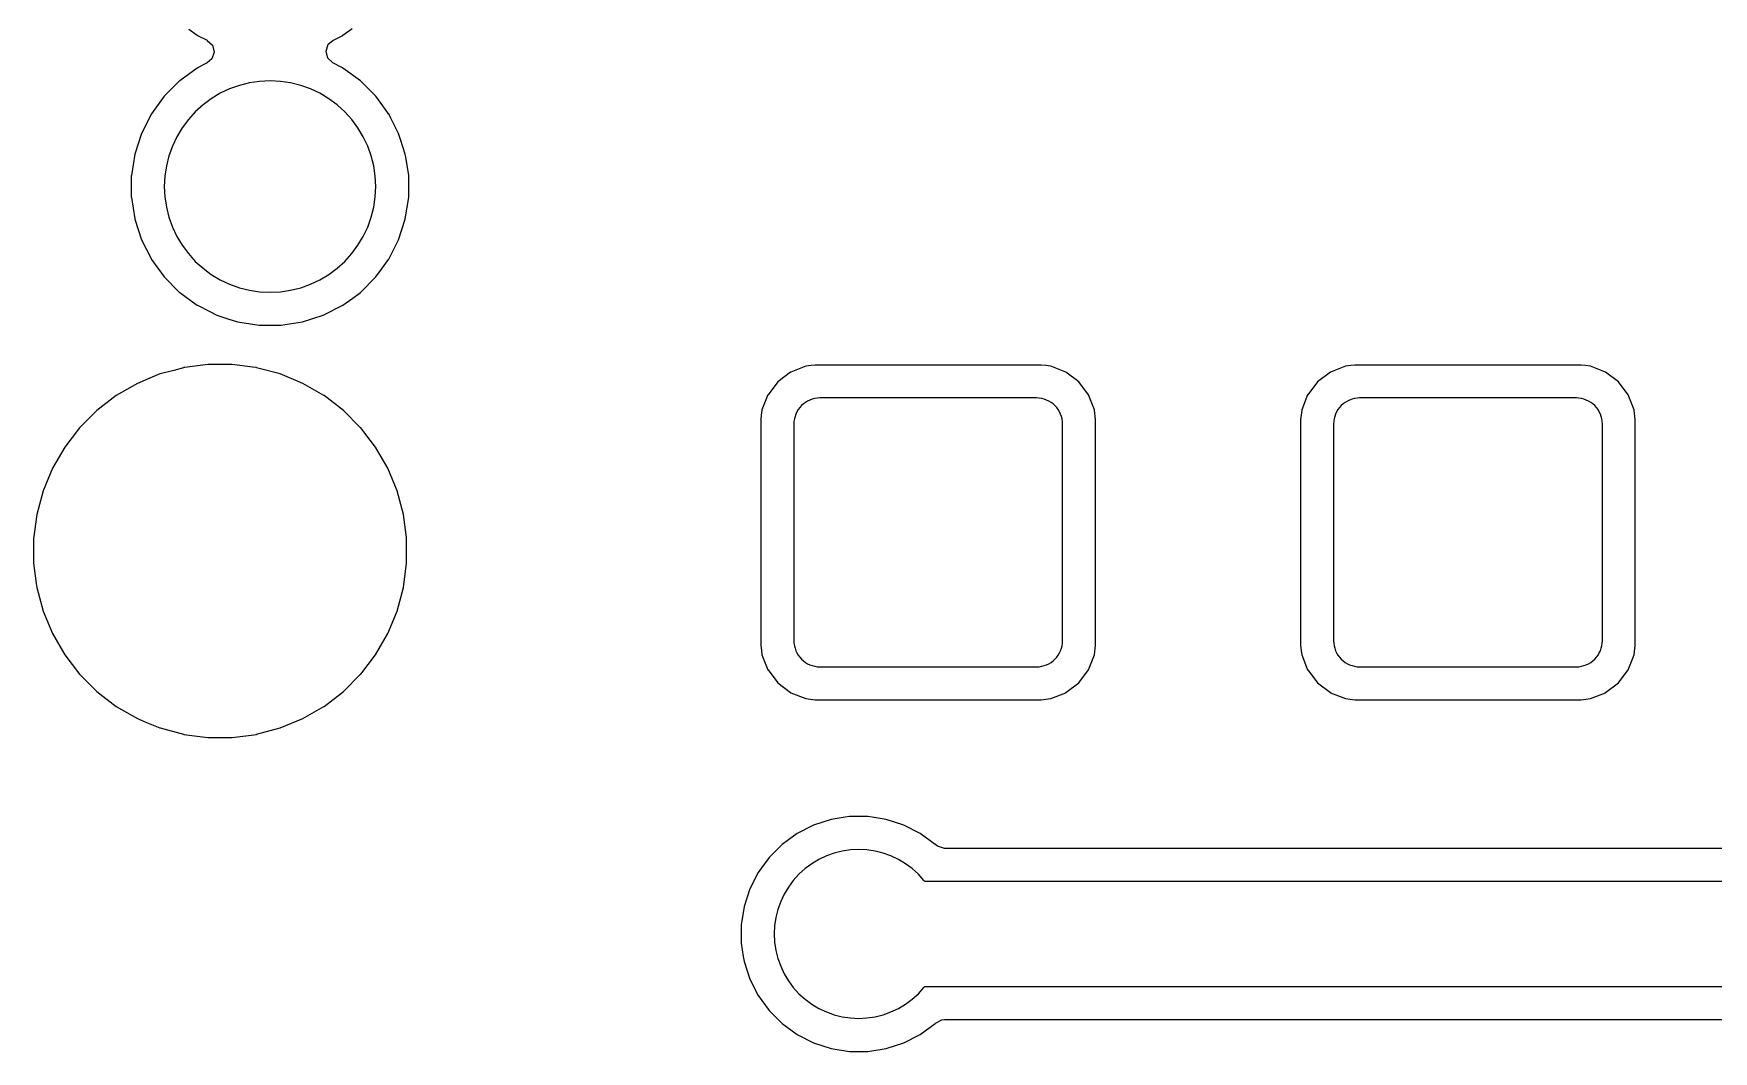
# Model space of a CAD drawing. Header units: metres. Extents: x 92.3 to 181.5, y -134.8 to -50.6.
# Drawn here: x 124.47 to 140.28, y -116.19 to -106.6 of the extents above; entities that cross this region are included whole.
import ezdxf

# ---------------------------------------------------------------- set-up
doc = ezdxf.new("R2010")
doc.units = ezdxf.units.M

msp = doc.modelspace()

# ---------------------------------------------------------------- linework, layer by layer
for points in [[(125.936, -106.564), (126.015, -106.621), (126.016, -106.621), (126.016, -106.621), (126.016, -106.621), (126.016, -106.622), (126.016, -106.622), (126.016, -106.622), (126.016, -106.622), (126.016, -106.622), (126.016, -106.622), (126.108, -106.668), (126.108, -106.669), (126.157, -106.715), (126.173, -106.78), (126.152, -106.844), (126.108, -106.881), (126.016, -106.928), (126.016, -106.928), (126.016, -106.928), (126.016, -106.928), (126.016, -106.928), (126.016, -106.928), (126.016, -106.929), (126.016, -106.929), (126.016, -106.929), (126.015, -106.929), (125.85, -107.049), (125.85, -107.049), (125.85, -107.049), (125.85, -107.049), (125.85, -107.049), (125.85, -107.049), (125.849, -107.049), (125.849, -107.049), (125.849, -107.049), (125.849, -107.049), (125.704, -107.194), (125.704, -107.194), (125.704, -107.194), (125.704, -107.194), (125.704, -107.195), (125.704, -107.195), (125.704, -107.195), (125.704, -107.195), (125.704, -107.195), (125.704, -107.195), (125.584, -107.36), (125.584, -107.361), (125.584, -107.361), (125.584, -107.361), (125.583, -107.361), (125.583, -107.361), (125.583, -107.361), (125.583, -107.361), (125.583, -107.361), (125.583, -107.361), (125.49, -107.544), (125.49, -107.544), (125.49, -107.544), (125.49, -107.544), (125.49, -107.544), (125.49, -107.544), (125.49, -107.544), (125.49, -107.544), (125.49, -107.544), (125.49, -107.544), (125.427, -107.739), (125.427, -107.739), (125.427, -107.739), (125.427, -107.739), (125.427, -107.739), (125.427, -107.739), (125.427, -107.739), (125.427, -107.739), (125.427, -107.74), (125.427, -107.74), (125.395, -107.942), (125.395, -107.942), (125.395, -107.942), (125.394, -107.942), (125.394, -107.942), (125.394, -107.942), (125.394, -107.942), (125.394, -107.942), (125.394, -107.943), (125.394, -107.943), (125.394, -108.147), (125.394, -108.147), (125.394, -108.148), (125.394, -108.148), (125.394, -108.148), (125.394, -108.148), (125.394, -108.148), (125.395, -108.148), (125.395, -108.148), (125.395, -108.148), (125.427, -108.35), (125.427, -108.35), (125.427, -108.351), (125.427, -108.351), (125.427, -108.351), (125.427, -108.351), (125.427, -108.351), (125.427, -108.351), (125.427, -108.351), (125.427, -108.351), (125.49, -108.546), (125.49, -108.546), (125.49, -108.546), (125.49, -108.546), (125.49, -108.546), (125.49, -108.546), (125.49, -108.546), (125.49, -108.546), (125.49, -108.546), (125.49, -108.546), (125.583, -108.729), (125.583, -108.729), (125.583, -108.729), (125.583, -108.729), (125.583, -108.729), (125.583, -108.729), (125.584, -108.729), (125.584, -108.729), (125.584, -108.729), (125.584, -108.73), (125.704, -108.895), (125.704, -108.895), (125.704, -108.895), (125.704, -108.895), (125.704, -108.895), (125.704, -108.895), (125.704, -108.896), (125.704, -108.896), (125.704, -108.896), (125.704, -108.896), (125.849, -109.041), (125.849, -109.041), (125.849, -109.041), (125.849, -109.041), (125.85, -109.041), (125.85, -109.041), (125.85, -109.041), (125.85, -109.041), (125.85, -109.041), (125.85, -109.041), (126.005, -109.154), (126.015, -109.161), (126.016, -109.161), (126.016, -109.161), (126.016, -109.161), (126.016, -109.162), (126.016, -109.162), (126.016, -109.162), (126.016, -109.162), (126.016, -109.162), (126.016, -109.162), (126.132, -109.221), (126.199, -109.255), (126.199, -109.255), (126.199, -109.255), (126.199, -109.255), (126.199, -109.255), (126.199, -109.255), (126.199, -109.255), (126.199, -109.255), (126.199, -109.255), (126.304, -109.289), (126.394, -109.318), (126.394, -109.318), (126.394, -109.318), (126.394, -109.318), (126.394, -109.318), (126.394, -109.318), (126.394, -109.318), (126.394, -109.318), (126.395, -109.318), (126.395, -109.318), (126.496, -109.334), (126.597, -109.35), (126.597, -109.35), (126.597, -109.35), (126.597, -109.351), (126.597, -109.351), (126.597, -109.351), (126.597, -109.351), (126.597, -109.351), (126.598, -109.351), (126.598, -109.351), (126.802, -109.351), (126.802, -109.351), (126.803, -109.351), (126.803, -109.351), (126.803, -109.351), (126.803, -109.351), (126.803, -109.351), (126.803, -109.35), (126.803, -109.35), (126.803, -109.35), (127.005, -109.318), (127.005, -109.318), (127.006, -109.318), (127.006, -109.318), (127.006, -109.318), (127.006, -109.318), (127.006, -109.318), (127.006, -109.318), (127.006, -109.318), (127.006, -109.318), (127.201, -109.255), (127.201, -109.255), (127.201, -109.255), (127.201, -109.255), (127.201, -109.255), (127.201, -109.255), (127.201, -109.255), (127.201, -109.255), (127.201, -109.255), (127.201, -109.255), (127.384, -109.162), (127.384, -109.162), (127.384, -109.162), (127.384, -109.162), (127.384, -109.162), (127.384, -109.162), (127.384, -109.161), (127.384, -109.161), (127.384, -109.161), (127.385, -109.161), (127.478, -109.094), (127.55, -109.041), (127.55, -109.041), (127.55, -109.041), (127.55, -109.041), (127.55, -109.041), (127.55, -109.041), (127.551, -109.041), (127.551, -109.041), (127.551, -109.041), (127.551, -109.041), (127.696, -108.896), (127.696, -108.896), (127.696, -108.896), (127.696, -108.896), (127.696, -108.895), (127.696, -108.895), (127.696, -108.895), (127.696, -108.895), (127.696, -108.895), (127.696, -108.895), (127.749, -108.823), (127.816, -108.73), (127.816, -108.729), (127.816, -108.729), (127.816, -108.729), (127.817, -108.729), (127.817, -108.729), (127.817, -108.729), (127.817, -108.729), (127.817, -108.729), (127.817, -108.729), (127.91, -108.546), (127.91, -108.546), (127.91, -108.546), (127.91, -108.546), (127.91, -108.546), (127.91, -108.546), (127.91, -108.546), (127.91, -108.546), (127.91, -108.546), (127.91, -108.546), (127.973, -108.351), (127.973, -108.351), (127.973, -108.351), (127.973, -108.351), (127.973, -108.351), (127.973, -108.351), (127.973, -108.351), (127.973, -108.351), (127.973, -108.35), (127.973, -108.35), (128.005, -108.148), (128.005, -108.148), (128.005, -108.148), (128.005, -108.148), (128.005, -108.148), (128.005, -108.148), (128.005, -108.148), (128.005, -108.148), (128.005, -108.147), (128.005, -108.147), (128.005, -107.943), (128.005, -107.943), (128.005, -107.942), (128.005, -107.942), (128.005, -107.942), (128.005, -107.942), (128.005, -107.942), (128.005, -107.942), (128.005, -107.942), (128.005, -107.942), (127.978, -107.769), (127.973, -107.74), (127.973, -107.74), (127.973, -107.739), (127.973, -107.739), (127.973, -107.739), (127.973, -107.739), (127.973, -107.739), (127.973, -107.739), (127.973, -107.739), (127.973, -107.739), (127.929, -107.603), (127.91, -107.544), (127.91, -107.544), (127.91, -107.544), (127.91, -107.544), (127.91, -107.544), (127.91, -107.544), (127.91, -107.544), (127.91, -107.544), (127.91, -107.544), (127.837, -107.4), (127.817, -107.361), (127.817, -107.361), (127.817, -107.361), (127.817, -107.361), (127.817, -107.361), (127.817, -107.361), (127.816, -107.361), (127.816, -107.361), (127.816, -107.361), (127.816, -107.36), (127.793, -107.329), (127.745, -107.263), (127.745, -107.263), (127.745, -107.262), (127.696, -107.195), (127.696, -107.195), (127.696, -107.195), (127.696, -107.195), (127.696, -107.195), (127.696, -107.195), (127.696, -107.194), (127.696, -107.194), (127.696, -107.194), (127.696, -107.194), (127.695, -107.194), (127.551, -107.049), (127.551, -107.049), (127.551, -107.049), (127.551, -107.049), (127.551, -107.049), (127.55, -107.049), (127.55, -107.049), (127.55, -107.049), (127.55, -107.049), (127.55, -107.049), (127.55, -107.049), (127.385, -106.929), (127.384, -106.929), (127.384, -106.929), (127.384, -106.929), (127.384, -106.928), (127.384, -106.928), (127.384, -106.928), (127.384, -106.928), (127.384, -106.928), (127.384, -106.928), (127.377, -106.925), (127.292, -106.881), (127.243, -106.835), (127.227, -106.77), (127.248, -106.706), (127.292, -106.669), (127.384, -106.622), (127.384, -106.622), (127.384, -106.622), (127.384, -106.622), (127.384, -106.622), (127.384, -106.622), (127.384, -106.621), (127.384, -106.621), (127.384, -106.621), (127.385, -106.621), (127.472, -106.558)], [(127.695, -108.045), (127.69, -107.947), (127.676, -107.851), (127.652, -107.756), (127.619, -107.664), (127.578, -107.576), (127.527, -107.492), (127.469, -107.414), (127.404, -107.341), (127.331, -107.276), (127.253, -107.218), (127.169, -107.167), (127.081, -107.126), (126.989, -107.093), (126.894, -107.069), (126.798, -107.055), (126.7, -107.05), (126.602, -107.055), (126.506, -107.069), (126.411, -107.093), (126.319, -107.126), (126.231, -107.167), (126.147, -107.218), (126.069, -107.276), (125.996, -107.341), (125.931, -107.414), (125.873, -107.492), (125.822, -107.576), (125.781, -107.664), (125.748, -107.756), (125.724, -107.851), (125.71, -107.947), (125.705, -108.045), (125.71, -108.143), (125.724, -108.239), (125.748, -108.334), (125.781, -108.426), (125.822, -108.514), (125.873, -108.598), (125.931, -108.676), (125.996, -108.749), (126.069, -108.814), (126.147, -108.872), (126.231, -108.923), (126.319, -108.964), (126.411, -108.997), (126.506, -109.021), (126.602, -109.035), (126.7, -109.04), (126.798, -109.035), (126.894, -109.021), (126.989, -108.997), (127.081, -108.964), (127.169, -108.923), (127.253, -108.872), (127.331, -108.814), (127.404, -108.749), (127.469, -108.676), (127.527, -108.598), (127.578, -108.514), (127.619, -108.426), (127.652, -108.334), (127.676, -108.239), (127.69, -108.143), (127.695, -108.045)], [(124.475, -111.36), (124.475, -111.36), (124.474, -111.36), (124.474, -111.36), (124.474, -111.36), (124.474, -111.36), (124.474, -111.59), (124.474, -111.59), (124.474, -111.59), (124.474, -111.59), (124.475, -111.59), (124.475, -111.59), (124.475, -111.59), (124.499, -111.78), (124.504, -111.818), (124.504, -111.818), (124.504, -111.818), (124.505, -111.818), (124.505, -111.818), (124.505, -111.818), (124.505, -111.818), (124.505, -111.819), (124.505, -111.819), (124.564, -112.04), (124.564, -112.04), (124.564, -112.04), (124.564, -112.04), (124.564, -112.041), (124.564, -112.041), (124.564, -112.041), (124.652, -112.253), (124.652, -112.253), (124.652, -112.253), (124.652, -112.253), (124.652, -112.253), (124.652, -112.253), (124.652, -112.253), (124.652, -112.253), (124.652, -112.253), (124.652, -112.253), (124.767, -112.452), (124.767, -112.452), (124.767, -112.452), (124.767, -112.452), (124.767, -112.453), (124.767, -112.453), (124.767, -112.453), (124.907, -112.635), (124.907, -112.635), (124.907, -112.635), (124.907, -112.635), (124.907, -112.635), (124.907, -112.635), (124.907, -112.635), (124.907, -112.635), (124.908, -112.635), (124.908, -112.635), (125.07, -112.797), (125.07, -112.798), (125.07, -112.798), (125.07, -112.798), (125.07, -112.798), (125.07, -112.798), (125.07, -112.798), (125.07, -112.798), (125.07, -112.798), (125.07, -112.798), (125.252, -112.938), (125.252, -112.938), (125.252, -112.938), (125.253, -112.938), (125.253, -112.938), (125.253, -112.938), (125.253, -112.938), (125.253, -112.938), (125.253, -112.938), (125.452, -113.053), (125.452, -113.053), (125.452, -113.053), (125.452, -113.053), (125.452, -113.053), (125.452, -113.053), (125.452, -113.053), (125.452, -113.053), (125.536, -113.088), (125.664, -113.141), (125.664, -113.141), (125.664, -113.141), (125.665, -113.141), (125.665, -113.141), (125.665, -113.141), (125.665, -113.141), (125.886, -113.2), (125.887, -113.2), (125.887, -113.2), (125.887, -113.2), (125.887, -113.2), (125.887, -113.2), (125.887, -113.201), (126.115, -113.23), (126.115, -113.23), (126.115, -113.23), (126.115, -113.231), (126.115, -113.231), (126.115, -113.231), (126.115, -113.231), (126.345, -113.231), (126.345, -113.231), (126.345, -113.231), (126.345, -113.231), (126.345, -113.23), (126.345, -113.23), (126.345, -113.23), (126.573, -113.201), (126.573, -113.2), (126.573, -113.2), (126.573, -113.2), (126.573, -113.2), (126.573, -113.2), (126.574, -113.2), (126.795, -113.141), (126.795, -113.141), (126.795, -113.141), (126.795, -113.141), (126.796, -113.141), (126.796, -113.141), (126.796, -113.141), (127.008, -113.053), (127.008, -113.053), (127.008, -113.053), (127.008, -113.053), (127.008, -113.053), (127.008, -113.053), (127.008, -113.053), (127.207, -112.938), (127.207, -112.938), (127.207, -112.938), (127.207, -112.938), (127.208, -112.938), (127.208, -112.938), (127.208, -112.938), (127.39, -112.798), (127.39, -112.798), (127.39, -112.798), (127.39, -112.798), (127.39, -112.798), (127.39, -112.798), (127.39, -112.798), (127.39, -112.798), (127.39, -112.797), (127.552, -112.635), (127.553, -112.635), (127.553, -112.635), (127.553, -112.635), (127.553, -112.635), (127.553, -112.635), (127.553, -112.635), (127.553, -112.635), (127.553, -112.635), (127.693, -112.453), (127.693, -112.453), (127.693, -112.453), (127.693, -112.452), (127.693, -112.452), (127.693, -112.452), (127.693, -112.452), (127.808, -112.253), (127.808, -112.253), (127.808, -112.253), (127.808, -112.253), (127.808, -112.253), (127.808, -112.253), (127.808, -112.253), (127.896, -112.041), (127.896, -112.041), (127.896, -112.041), (127.896, -112.04), (127.896, -112.04), (127.896, -112.04), (127.896, -112.04), (127.955, -111.819), (127.955, -111.818), (127.955, -111.818), (127.955, -111.818), (127.955, -111.818), (127.955, -111.818), (127.956, -111.818), (127.985, -111.59), (127.985, -111.59), (127.985, -111.59), (127.985, -111.59), (127.985, -111.59), (127.985, -111.59), (127.985, -111.59), (127.985, -111.36), (127.985, -111.36), (127.985, -111.36), (127.985, -111.36), (127.985, -111.36), (127.985, -111.36), (127.985, -111.36), (127.985, -111.359), (127.984, -111.349), (127.956, -111.132), (127.955, -111.132), (127.955, -111.132), (127.955, -111.132), (127.955, -111.132), (127.955, -111.132), (127.955, -111.131), (127.896, -110.91), (127.896, -110.91), (127.896, -110.91), (127.896, -110.91), (127.896, -110.909), (127.896, -110.909), (127.896, -110.909), (127.808, -110.697), (127.808, -110.697), (127.808, -110.697), (127.808, -110.697), (127.808, -110.697), (127.808, -110.697), (127.808, -110.697), (127.693, -110.498), (127.693, -110.498), (127.693, -110.498), (127.693, -110.498), (127.693, -110.498), (127.693, -110.498), (127.693, -110.497), (127.693, -110.497), (127.693, -110.497), (127.592, -110.366), (127.553, -110.315), (127.553, -110.315), (127.553, -110.315), (127.553, -110.315), (127.553, -110.315), (127.553, -110.315), (127.553, -110.315), (127.553, -110.315), (127.553, -110.315), (127.552, -110.315), (127.39, -110.153), (127.39, -110.153), (127.39, -110.152), (127.39, -110.152), (127.39, -110.152), (127.39, -110.152), (127.39, -110.152), (127.39, -110.152), (127.39, -110.152), (127.39, -110.152), (127.208, -110.012), (127.208, -110.012), (127.208, -110.012), (127.207, -110.012), (127.207, -110.012), (127.207, -110.012), (127.207, -110.012), (127.008, -109.897), (127.008, -109.897), (127.008, -109.897), (127.008, -109.897), (127.008, -109.897), (127.008, -109.897), (127.008, -109.897), (127.008, -109.897), (127.008, -109.897), (127.008, -109.897), (126.796, -109.809), (126.796, -109.809), (126.796, -109.809), (126.795, -109.809), (126.795, -109.809), (126.795, -109.809), (126.795, -109.809), (126.574, -109.75), (126.573, -109.75), (126.573, -109.75), (126.573, -109.75), (126.573, -109.75), (126.573, -109.75), (126.573, -109.749), (126.535, -109.744), (126.345, -109.72), (126.345, -109.72), (126.345, -109.72), (126.345, -109.72), (126.345, -109.72), (126.345, -109.72), (126.345, -109.72), (126.115, -109.72), (126.115, -109.72), (126.115, -109.72), (126.115, -109.72), (126.115, -109.72), (126.115, -109.72), (126.115, -109.72), (125.898, -109.748), (125.887, -109.749), (125.887, -109.75), (125.887, -109.75), (125.887, -109.75), (125.887, -109.75), (125.887, -109.75), (125.886, -109.75), (125.793, -109.775), (125.665, -109.809), (125.665, -109.809), (125.665, -109.809), (125.665, -109.809), (125.664, -109.809), (125.664, -109.809), (125.664, -109.809), (125.452, -109.897), (125.452, -109.897), (125.452, -109.897), (125.452, -109.897), (125.452, -109.897), (125.452, -109.897), (125.452, -109.897), (125.452, -109.897), (125.452, -109.897), (125.452, -109.897), (125.253, -110.012), (125.253, -110.012), (125.253, -110.012), (125.253, -110.012), (125.252, -110.012), (125.252, -110.012), (125.252, -110.012), (125.07, -110.152), (125.07, -110.152), (125.07, -110.152), (125.07, -110.152), (125.07, -110.152), (125.07, -110.152), (125.07, -110.153), (124.908, -110.315), (124.907, -110.315), (124.907, -110.315), (124.907, -110.315), (124.907, -110.315), (124.907, -110.315), (124.907, -110.315), (124.767, -110.497), (124.767, -110.497), (124.767, -110.497), (124.767, -110.498), (124.767, -110.498), (124.767, -110.498), (124.767, -110.498), (124.652, -110.697), (124.652, -110.697), (124.652, -110.697), (124.652, -110.697), (124.652, -110.697), (124.652, -110.697), (124.652, -110.697), (124.652, -110.697), (124.652, -110.697), (124.652, -110.697), (124.564, -110.909), (124.564, -110.909), (124.564, -110.909), (124.564, -110.91), (124.564, -110.91), (124.564, -110.91), (124.564, -110.91), (124.505, -111.131), (124.505, -111.132), (124.505, -111.132), (124.505, -111.132), (124.505, -111.132), (124.505, -111.132), (124.504, -111.132), (124.504, -111.132), (124.504, -111.132), (124.504, -111.132), (124.475, -111.36), (124.475, -111.36)], [(131.32, -110.236), (131.32, -110.236), (131.319, -110.237), (131.319, -110.237), (131.319, -110.237), (131.319, -110.237), (131.319, -112.363), (131.319, -112.363), (131.319, -112.363), (131.319, -112.363), (131.32, -112.364), (131.32, -112.364), (131.32, -112.364), (131.325, -112.411), (131.33, -112.452), (131.33, -112.452), (131.33, -112.452), (131.33, -112.452), (131.33, -112.453), (131.33, -112.453), (131.33, -112.453), (131.33, -112.453), (131.33, -112.453), (131.33, -112.453), (131.33, -112.453), (131.33, -112.453), (131.33, -112.453), (131.33, -112.453), (131.33, -112.453), (131.386, -112.594), (131.386, -112.594), (131.386, -112.594), (131.386, -112.594), (131.386, -112.595), (131.386, -112.595), (131.386, -112.595), (131.386, -112.595), (131.386, -112.595), (131.386, -112.595), (131.386, -112.595), (131.386, -112.595), (131.387, -112.595), (131.387, -112.595), (131.387, -112.595), (131.478, -112.716), (131.478, -112.716), (131.478, -112.716), (131.478, -112.716), (131.478, -112.716), (131.478, -112.716), (131.478, -112.716), (131.479, -112.716), (131.479, -112.717), (131.479, -112.717), (131.479, -112.717), (131.479, -112.717), (131.479, -112.717), (131.479, -112.717), (131.479, -112.717), (131.6, -112.808), (131.6, -112.808), (131.6, -112.808), (131.6, -112.809), (131.6, -112.809), (131.6, -112.809), (131.6, -112.809), (131.6, -112.809), (131.6, -112.809), (131.6, -112.809), (131.6, -112.809), (131.601, -112.809), (131.601, -112.809), (131.601, -112.809), (131.601, -112.809), (131.601, -112.809), (131.742, -112.865), (131.742, -112.865), (131.742, -112.865), (131.742, -112.865), (131.742, -112.865), (131.742, -112.865), (131.742, -112.865), (131.742, -112.865), (131.742, -112.865), (131.742, -112.865), (131.742, -112.865), (131.743, -112.865), (131.743, -112.865), (131.743, -112.865), (131.743, -112.865), (131.831, -112.875), (131.831, -112.875), (131.831, -112.875), (131.832, -112.876), (131.832, -112.876), (131.832, -112.876), (131.832, -112.876), (133.958, -112.876), (133.958, -112.876), (133.958, -112.876), (133.958, -112.876), (133.959, -112.875), (133.959, -112.875), (133.959, -112.875), (134.047, -112.865), (134.047, -112.865), (134.047, -112.865), (134.047, -112.865), (134.048, -112.865), (134.048, -112.865), (134.048, -112.865), (134.048, -112.865), (134.048, -112.865), (134.048, -112.865), (134.048, -112.865), (134.048, -112.865), (134.048, -112.865), (134.048, -112.865), (134.048, -112.865), (134.189, -112.809), (134.189, -112.809), (134.189, -112.809), (134.189, -112.809), (134.19, -112.809), (134.19, -112.809), (134.19, -112.809), (134.19, -112.809), (134.19, -112.809), (134.19, -112.809), (134.19, -112.809), (134.19, -112.809), (134.19, -112.808), (134.19, -112.808), (134.19, -112.808), (134.311, -112.717), (134.311, -112.717), (134.311, -112.717), (134.311, -112.717), (134.311, -112.717), (134.311, -112.717), (134.311, -112.717), (134.311, -112.716), (134.312, -112.716), (134.312, -112.716), (134.312, -112.716), (134.312, -112.716), (134.312, -112.716), (134.312, -112.716), (134.312, -112.716), (134.403, -112.595), (134.403, -112.595), (134.403, -112.595), (134.404, -112.595), (134.404, -112.595), (134.404, -112.595), (134.404, -112.595), (134.404, -112.595), (134.404, -112.595), (134.404, -112.595), (134.404, -112.595), (134.404, -112.594), (134.404, -112.594), (134.404, -112.594), (134.404, -112.594), (134.46, -112.453), (134.46, -112.453), (134.46, -112.453), (134.46, -112.453), (134.46, -112.453), (134.46, -112.453), (134.46, -112.453), (134.46, -112.453), (134.46, -112.453), (134.46, -112.453), (134.46, -112.453), (134.46, -112.452), (134.46, -112.452), (134.46, -112.452), (134.46, -112.452), (134.47, -112.364), (134.47, -112.364), (134.47, -112.364), (134.47, -112.363), (134.47, -112.363), (134.47, -112.363), (134.47, -112.363), (134.47, -110.237), (134.47, -110.237), (134.47, -110.237), (134.47, -110.237), (134.47, -110.236), (134.47, -110.236), (134.47, -110.236), (134.46, -110.148), (134.46, -110.148), (134.46, -110.148), (134.46, -110.148), (134.46, -110.147), (134.46, -110.147), (134.46, -110.147), (134.46, -110.147), (134.46, -110.147), (134.46, -110.147), (134.46, -110.147), (134.46, -110.147), (134.46, -110.147), (134.46, -110.147), (134.46, -110.147), (134.404, -110.006), (134.404, -110.006), (134.404, -110.006), (134.404, -110.006), (134.404, -110.006), (134.404, -110.005), (134.404, -110.005), (134.404, -110.005), (134.404, -110.005), (134.404, -110.005), (134.404, -110.005), (134.404, -110.005), (134.404, -110.005), (134.403, -110.005), (134.403, -110.005), (134.403, -110.005), (134.312, -109.884), (134.312, -109.884), (134.312, -109.884), (134.312, -109.884), (134.312, -109.884), (134.312, -109.884), (134.312, -109.884), (134.311, -109.884), (134.311, -109.883), (134.311, -109.883), (134.311, -109.883), (134.311, -109.883), (134.311, -109.883), (134.311, -109.883), (134.311, -109.883), (134.19, -109.792), (134.19, -109.792), (134.19, -109.792), (134.19, -109.791), (134.19, -109.791), (134.19, -109.791), (134.19, -109.791), (134.19, -109.791), (134.19, -109.791), (134.19, -109.791), (134.19, -109.791), (134.189, -109.791), (134.189, -109.791), (134.189, -109.791), (134.189, -109.791), (134.048, -109.735), (134.048, -109.735), (134.048, -109.735), (134.048, -109.735), (134.048, -109.735), (134.048, -109.735), (134.048, -109.735), (134.048, -109.735), (134.048, -109.735), (134.048, -109.735), (134.048, -109.735), (134.047, -109.735), (134.047, -109.735), (134.047, -109.735), (134.047, -109.735), (134.002, -109.73), (133.959, -109.725), (133.959, -109.725), (133.959, -109.725), (133.958, -109.725), (133.958, -109.725), (133.958, -109.725), (133.958, -109.725), (131.832, -109.725), (131.832, -109.725), (131.832, -109.725), (131.832, -109.725), (131.831, -109.725), (131.831, -109.725), (131.831, -109.725), (131.792, -109.729), (131.743, -109.735), (131.743, -109.735), (131.743, -109.735), (131.743, -109.735), (131.742, -109.735), (131.742, -109.735), (131.742, -109.735), (131.742, -109.735), (131.742, -109.735), (131.742, -109.735), (131.742, -109.735), (131.742, -109.735), (131.742, -109.735), (131.742, -109.735), (131.742, -109.735), (131.601, -109.791), (131.601, -109.791), (131.601, -109.791), (131.601, -109.791), (131.6, -109.791), (131.6, -109.791), (131.6, -109.791), (131.6, -109.791), (131.6, -109.791), (131.6, -109.791), (131.6, -109.791), (131.6, -109.791), (131.6, -109.792), (131.6, -109.792), (131.6, -109.792), (131.479, -109.883), (131.479, -109.883), (131.479, -109.883), (131.479, -109.883), (131.479, -109.883), (131.479, -109.883), (131.479, -109.883), (131.479, -109.884), (131.478, -109.884), (131.478, -109.884), (131.478, -109.884), (131.478, -109.884), (131.478, -109.884), (131.478, -109.884), (131.478, -109.884), (131.387, -110.005), (131.387, -110.005), (131.387, -110.005), (131.386, -110.005), (131.386, -110.005), (131.386, -110.005), (131.386, -110.005), (131.386, -110.005), (131.386, -110.005), (131.386, -110.005), (131.386, -110.005), (131.386, -110.006), (131.386, -110.006), (131.386, -110.006), (131.386, -110.006), (131.33, -110.147), (131.33, -110.147), (131.33, -110.147), (131.33, -110.147), (131.33, -110.147), (131.33, -110.147), (131.33, -110.147), (131.33, -110.147), (131.33, -110.147), (131.33, -110.147), (131.33, -110.147), (131.33, -110.148), (131.33, -110.148), (131.33, -110.148), (131.33, -110.148), (131.324, -110.197), (131.32, -110.236), (131.32, -110.236)], [(136.4, -110.236), (136.4, -110.236), (136.399, -110.237), (136.399, -110.237), (136.399, -110.237), (136.399, -110.237), (136.399, -112.363), (136.399, -112.363), (136.399, -112.363), (136.399, -112.363), (136.4, -112.364), (136.4, -112.364), (136.4, -112.364), (136.405, -112.411), (136.41, -112.452), (136.41, -112.452), (136.41, -112.452), (136.41, -112.452), (136.41, -112.453), (136.41, -112.453), (136.41, -112.453), (136.41, -112.453), (136.41, -112.453), (136.41, -112.453), (136.41, -112.453), (136.41, -112.453), (136.41, -112.453), (136.41, -112.453), (136.41, -112.453), (136.466, -112.594), (136.466, -112.594), (136.466, -112.594), (136.466, -112.594), (136.466, -112.595), (136.466, -112.595), (136.466, -112.595), (136.466, -112.595), (136.466, -112.595), (136.466, -112.595), (136.466, -112.595), (136.466, -112.595), (136.467, -112.595), (136.467, -112.595), (136.467, -112.595), (136.558, -112.716), (136.558, -112.716), (136.558, -112.716), (136.558, -112.716), (136.558, -112.716), (136.558, -112.716), (136.558, -112.716), (136.559, -112.716), (136.559, -112.717), (136.559, -112.717), (136.559, -112.717), (136.559, -112.717), (136.559, -112.717), (136.559, -112.717), (136.559, -112.717), (136.68, -112.808), (136.68, -112.808), (136.68, -112.808), (136.68, -112.809), (136.68, -112.809), (136.68, -112.809), (136.68, -112.809), (136.68, -112.809), (136.68, -112.809), (136.68, -112.809), (136.68, -112.809), (136.681, -112.809), (136.681, -112.809), (136.681, -112.809), (136.681, -112.809), (136.681, -112.809), (136.822, -112.865), (136.822, -112.865), (136.822, -112.865), (136.822, -112.865), (136.822, -112.865), (136.822, -112.865), (136.822, -112.865), (136.822, -112.865), (136.822, -112.865), (136.822, -112.865), (136.822, -112.865), (136.823, -112.865), (136.823, -112.865), (136.823, -112.865), (136.823, -112.865), (136.911, -112.875), (136.911, -112.875), (136.911, -112.875), (136.912, -112.876), (136.912, -112.876), (136.912, -112.876), (136.912, -112.876), (139.038, -112.876), (139.038, -112.876), (139.038, -112.876), (139.038, -112.876), (139.039, -112.875), (139.039, -112.875), (139.039, -112.875), (139.127, -112.865), (139.127, -112.865), (139.127, -112.865), (139.127, -112.865), (139.128, -112.865), (139.128, -112.865), (139.128, -112.865), (139.128, -112.865), (139.128, -112.865), (139.128, -112.865), (139.128, -112.865), (139.128, -112.865), (139.128, -112.865), (139.128, -112.865), (139.128, -112.865), (139.269, -112.809), (139.269, -112.809), (139.269, -112.809), (139.269, -112.809), (139.27, -112.809), (139.27, -112.809), (139.27, -112.809), (139.27, -112.809), (139.27, -112.809), (139.27, -112.809), (139.27, -112.809), (139.27, -112.809), (139.27, -112.808), (139.27, -112.808), (139.27, -112.808), (139.391, -112.717), (139.391, -112.717), (139.391, -112.717), (139.391, -112.717), (139.391, -112.717), (139.391, -112.717), (139.391, -112.717), (139.391, -112.716), (139.392, -112.716), (139.392, -112.716), (139.392, -112.716), (139.392, -112.716), (139.392, -112.716), (139.392, -112.716), (139.392, -112.716), (139.483, -112.595), (139.483, -112.595), (139.483, -112.595), (139.484, -112.595), (139.484, -112.595), (139.484, -112.595), (139.484, -112.595), (139.484, -112.595), (139.484, -112.595), (139.484, -112.595), (139.484, -112.595), (139.484, -112.594), (139.484, -112.594), (139.484, -112.594), (139.484, -112.594), (139.54, -112.453), (139.54, -112.453), (139.54, -112.453), (139.54, -112.453), (139.54, -112.453), (139.54, -112.453), (139.54, -112.453), (139.54, -112.453), (139.54, -112.453), (139.54, -112.453), (139.54, -112.453), (139.54, -112.452), (139.54, -112.452), (139.54, -112.452), (139.54, -112.452), (139.55, -112.364), (139.55, -112.364), (139.55, -112.364), (139.55, -112.363), (139.55, -112.363), (139.55, -112.363), (139.55, -112.363), (139.55, -110.237), (139.55, -110.237), (139.55, -110.237), (139.55, -110.237), (139.55, -110.236), (139.55, -110.236), (139.55, -110.236), (139.54, -110.148), (139.54, -110.148), (139.54, -110.148), (139.54, -110.148), (139.54, -110.147), (139.54, -110.147), (139.54, -110.147), (139.54, -110.147), (139.54, -110.147), (139.54, -110.147), (139.54, -110.147), (139.54, -110.147), (139.54, -110.147), (139.54, -110.147), (139.54, -110.147), (139.484, -110.006), (139.484, -110.006), (139.484, -110.006), (139.484, -110.006), (139.484, -110.006), (139.484, -110.005), (139.484, -110.005), (139.484, -110.005), (139.484, -110.005), (139.484, -110.005), (139.484, -110.005), (139.484, -110.005), (139.484, -110.005), (139.483, -110.005), (139.483, -110.005), (139.483, -110.005), (139.392, -109.884), (139.392, -109.884), (139.392, -109.884), (139.392, -109.884), (139.392, -109.884), (139.392, -109.884), (139.392, -109.884), (139.391, -109.884), (139.391, -109.883), (139.391, -109.883), (139.391, -109.883), (139.391, -109.883), (139.391, -109.883), (139.391, -109.883), (139.391, -109.883), (139.27, -109.792), (139.27, -109.792), (139.27, -109.792), (139.27, -109.791), (139.27, -109.791), (139.27, -109.791), (139.27, -109.791), (139.27, -109.791), (139.27, -109.791), (139.27, -109.791), (139.27, -109.791), (139.269, -109.791), (139.269, -109.791), (139.269, -109.791), (139.269, -109.791), (139.128, -109.735), (139.128, -109.735), (139.128, -109.735), (139.128, -109.735), (139.128, -109.735), (139.128, -109.735), (139.128, -109.735), (139.128, -109.735), (139.128, -109.735), (139.128, -109.735), (139.128, -109.735), (139.127, -109.735), (139.127, -109.735), (139.127, -109.735), (139.127, -109.735), (139.082, -109.73), (139.039, -109.725), (139.039, -109.725), (139.039, -109.725), (139.038, -109.725), (139.038, -109.725), (139.038, -109.725), (139.038, -109.725), (136.912, -109.725), (136.912, -109.725), (136.912, -109.725), (136.912, -109.725), (136.911, -109.725), (136.911, -109.725), (136.911, -109.725), (136.872, -109.729), (136.823, -109.735), (136.823, -109.735), (136.823, -109.735), (136.823, -109.735), (136.822, -109.735), (136.822, -109.735), (136.822, -109.735), (136.822, -109.735), (136.822, -109.735), (136.822, -109.735), (136.822, -109.735), (136.822, -109.735), (136.822, -109.735), (136.822, -109.735), (136.822, -109.735), (136.681, -109.791), (136.681, -109.791), (136.681, -109.791), (136.681, -109.791), (136.68, -109.791), (136.68, -109.791), (136.68, -109.791), (136.68, -109.791), (136.68, -109.791), (136.68, -109.791), (136.68, -109.791), (136.68, -109.791), (136.68, -109.792), (136.68, -109.792), (136.68, -109.792), (136.559, -109.883), (136.559, -109.883), (136.559, -109.883), (136.559, -109.883), (136.559, -109.883), (136.559, -109.883), (136.559, -109.883), (136.559, -109.884), (136.558, -109.884), (136.558, -109.884), (136.558, -109.884), (136.558, -109.884), (136.558, -109.884), (136.558, -109.884), (136.558, -109.884), (136.467, -110.005), (136.467, -110.005), (136.467, -110.005), (136.466, -110.005), (136.466, -110.005), (136.466, -110.005), (136.466, -110.005), (136.466, -110.005), (136.466, -110.005), (136.466, -110.005), (136.466, -110.005), (136.466, -110.006), (136.466, -110.006), (136.466, -110.006), (136.466, -110.006), (136.41, -110.147), (136.41, -110.147), (136.41, -110.147), (136.41, -110.147), (136.41, -110.147), (136.41, -110.147), (136.41, -110.147), (136.41, -110.147), (136.41, -110.147), (136.41, -110.147), (136.41, -110.147), (136.41, -110.148), (136.41, -110.148), (136.41, -110.148), (136.41, -110.148), (136.404, -110.197), (136.4, -110.236), (136.4, -110.236)], [(131.781, -112.546), (131.804, -112.554), (131.827, -112.56), (131.851, -112.564), (131.875, -112.565), (133.915, -112.565), (133.939, -112.564), (133.963, -112.56), (133.986, -112.554), (134.009, -112.546), (134.03, -112.536), (134.051, -112.524), (134.07, -112.509), (134.088, -112.493), (134.104, -112.475), (134.119, -112.456), (134.131, -112.435), (134.141, -112.414), (134.149, -112.391), (134.155, -112.368), (134.159, -112.344), (134.16, -112.32), (134.16, -110.28), (134.159, -110.256), (134.155, -110.232), (134.149, -110.209), (134.141, -110.186), (134.131, -110.165), (134.119, -110.144), (134.104, -110.125), (134.088, -110.107), (134.07, -110.091), (134.051, -110.076), (134.03, -110.064), (134.009, -110.054), (133.986, -110.046), (133.963, -110.04), (133.939, -110.036), (133.915, -110.035), (131.875, -110.035), (131.851, -110.036), (131.827, -110.04), (131.804, -110.046), (131.781, -110.054), (131.76, -110.064), (131.739, -110.076), (131.72, -110.091), (131.702, -110.107), (131.686, -110.125), (131.671, -110.144), (131.659, -110.165), (131.649, -110.186), (131.641, -110.209), (131.635, -110.232), (131.631, -110.256), (131.63, -110.28), (131.63, -112.32), (131.631, -112.344), (131.635, -112.368), (131.641, -112.391), (131.649, -112.414), (131.659, -112.435), (131.671, -112.456), (131.686, -112.475), (131.702, -112.493), (131.72, -112.509), (131.739, -112.524), (131.76, -112.536), (131.781, -112.546)], [(136.861, -112.546), (136.884, -112.554), (136.907, -112.56), (136.931, -112.564), (136.955, -112.565), (138.995, -112.565), (139.019, -112.564), (139.043, -112.56), (139.066, -112.554), (139.089, -112.546), (139.11, -112.536), (139.131, -112.524), (139.15, -112.509), (139.168, -112.493), (139.184, -112.475), (139.199, -112.456), (139.211, -112.435), (139.221, -112.414), (139.229, -112.391), (139.235, -112.368), (139.239, -112.344), (139.24, -112.32), (139.24, -110.28), (139.239, -110.256), (139.235, -110.232), (139.229, -110.209), (139.221, -110.186), (139.211, -110.165), (139.199, -110.144), (139.184, -110.125), (139.168, -110.107), (139.15, -110.091), (139.131, -110.076), (139.11, -110.064), (139.089, -110.054), (139.066, -110.046), (139.043, -110.04), (139.019, -110.036), (138.995, -110.035), (136.955, -110.035), (136.931, -110.036), (136.907, -110.04), (136.884, -110.046), (136.861, -110.054), (136.84, -110.064), (136.819, -110.076), (136.8, -110.091), (136.782, -110.107), (136.766, -110.125), (136.751, -110.144), (136.739, -110.165), (136.729, -110.186), (136.721, -110.209), (136.715, -110.232), (136.711, -110.256), (136.71, -110.28), (136.71, -112.32), (136.711, -112.344), (136.715, -112.368), (136.721, -112.391), (136.729, -112.414), (136.739, -112.435), (136.751, -112.456), (136.766, -112.475), (136.782, -112.493), (136.8, -112.509), (136.819, -112.524), (136.84, -112.536), (136.861, -112.546)], [(142.769, -114.274), (133.048, -114.274), (132.983, -114.255), (132.963, -114.239), (132.96, -114.237), (132.96, -114.237), (132.96, -114.237), (132.96, -114.237), (132.96, -114.237), (132.96, -114.237), (132.96, -114.237), (132.96, -114.237), (132.96, -114.237), (132.96, -114.237), (132.82, -114.135), (132.82, -114.135), (132.82, -114.135), (132.819, -114.135), (132.819, -114.135), (132.819, -114.135), (132.819, -114.134), (132.819, -114.134), (132.819, -114.134), (132.819, -114.134), (132.665, -114.056), (132.665, -114.056), (132.665, -114.056), (132.664, -114.056), (132.664, -114.056), (132.664, -114.056), (132.664, -114.055), (132.664, -114.055), (132.664, -114.055), (132.664, -114.055), (132.499, -114.002), (132.499, -114.002), (132.499, -114.002), (132.499, -114.002), (132.499, -114.002), (132.499, -114.002), (132.499, -114.002), (132.499, -114.002), (132.499, -114.002), (132.498, -114.002), (132.498, -114.002), (132.367, -113.981), (132.327, -113.975), (132.327, -113.975), (132.327, -113.975), (132.327, -113.975), (132.327, -113.975), (132.327, -113.975), (132.327, -113.975), (132.327, -113.975), (132.327, -113.975), (132.327, -113.975), (132.153, -113.975), (132.153, -113.975), (132.153, -113.975), (132.153, -113.975), (132.153, -113.975), (132.153, -113.975), (132.153, -113.975), (132.153, -113.975), (132.153, -113.975), (132.153, -113.975), (132.113, -113.981), (131.982, -114.002), (131.981, -114.002), (131.981, -114.002), (131.981, -114.002), (131.981, -114.002), (131.981, -114.002), (131.981, -114.002), (131.981, -114.002), (131.981, -114.002), (131.981, -114.002), (131.816, -114.055), (131.816, -114.055), (131.816, -114.055), (131.816, -114.055), (131.816, -114.056), (131.816, -114.056), (131.816, -114.056), (131.815, -114.056), (131.815, -114.056), (131.815, -114.056), (131.661, -114.134), (131.661, -114.134), (131.661, -114.134), (131.661, -114.134), (131.661, -114.135), (131.661, -114.135), (131.661, -114.135), (131.66, -114.135), (131.66, -114.135), (131.66, -114.135), (131.58, -114.193), (131.52, -114.237), (131.52, -114.237), (131.52, -114.237), (131.52, -114.237), (131.52, -114.237), (131.52, -114.237), (131.52, -114.237), (131.52, -114.237), (131.52, -114.237), (131.397, -114.36), (131.397, -114.36), (131.397, -114.36), (131.397, -114.36), (131.397, -114.36), (131.397, -114.36), (131.397, -114.36), (131.397, -114.36), (131.397, -114.36), (131.397, -114.36), (131.353, -114.42), (131.295, -114.5), (131.295, -114.5), (131.295, -114.5), (131.295, -114.501), (131.295, -114.501), (131.295, -114.501), (131.294, -114.501), (131.294, -114.501), (131.294, -114.501), (131.294, -114.501), (131.216, -114.655), (131.216, -114.655), (131.216, -114.655), (131.216, -114.656), (131.216, -114.656), (131.216, -114.656), (131.215, -114.656), (131.215, -114.656), (131.215, -114.656), (131.215, -114.656), (131.162, -114.821), (131.162, -114.821), (131.162, -114.821), (131.162, -114.821), (131.162, -114.821), (131.162, -114.821), (131.162, -114.821), (131.162, -114.821), (131.162, -114.821), (131.162, -114.822), (131.135, -114.993), (131.135, -114.993)], [(142.69, -114.585), (132.864, -114.585), (132.864, -114.585), (132.864, -114.585), (132.863, -114.585), (132.863, -114.585), (132.863, -114.585), (132.863, -114.585), (132.863, -114.585), (132.863, -114.585), (132.863, -114.585), (132.863, -114.585), (132.863, -114.585), (132.863, -114.585), (132.863, -114.585), (132.862, -114.585), (132.862, -114.585), (132.862, -114.585), (132.862, -114.584), (132.862, -114.584), (132.862, -114.584), (132.862, -114.584), (132.862, -114.584), (132.862, -114.584), (132.862, -114.584), (132.862, -114.584), (132.862, -114.584), (132.861, -114.584), (132.861, -114.584), (132.861, -114.584), (132.861, -114.584), (132.861, -114.584), (132.861, -114.584), (132.861, -114.584), (132.861, -114.584), (132.861, -114.584), (132.861, -114.584), (132.861, -114.584), (132.861, -114.584), (132.86, -114.583), (132.86, -114.583), (132.86, -114.583), (132.86, -114.583), (132.86, -114.583), (132.86, -114.583), (132.86, -114.583), (132.86, -114.583), (132.86, -114.583), (132.86, -114.583), (132.86, -114.583), (132.86, -114.583), (132.855, -114.576), (132.802, -114.518), (132.744, -114.465), (132.682, -114.419), (132.615, -114.379), (132.544, -114.346), (132.471, -114.319), (132.395, -114.3), (132.318, -114.289), (132.24, -114.285), (132.162, -114.289), (132.085, -114.3), (132.009, -114.319), (131.936, -114.346), (131.865, -114.379), (131.798, -114.419), (131.736, -114.465), (131.678, -114.518), (131.625, -114.576), (131.579, -114.638), (131.539, -114.705), (131.506, -114.776), (131.479, -114.849), (131.46, -114.925), (131.449, -115.002), (131.445, -115.08), (131.449, -115.158), (131.46, -115.235), (131.479, -115.311), (131.506, -115.384), (131.539, -115.455), (131.579, -115.522), (131.625, -115.584), (131.678, -115.642), (131.736, -115.695), (131.798, -115.741), (131.865, -115.781), (131.936, -115.814)], [(131.135, -114.993), (131.135, -114.993), (131.135, -114.993), (131.134, -114.993), (131.134, -114.993), (131.134, -114.993), (131.134, -114.993), (131.134, -114.993), (131.134, -114.993), (131.134, -114.993), (131.134, -115.167), (131.134, -115.167), (131.134, -115.167), (131.134, -115.167), (131.134, -115.167), (131.134, -115.167), (131.134, -115.167), (131.135, -115.167), (131.135, -115.167), (131.135, -115.167), (131.154, -115.293), (131.162, -115.338), (131.162, -115.339), (131.162, -115.339), (131.162, -115.339), (131.162, -115.339), (131.162, -115.339), (131.162, -115.339), (131.162, -115.339), (131.162, -115.339), (131.162, -115.339), (131.215, -115.504), (131.215, -115.504), (131.215, -115.504), (131.215, -115.504), (131.216, -115.504), (131.216, -115.504), (131.216, -115.504), (131.216, -115.505), (131.216, -115.505), (131.216, -115.505), (131.294, -115.659), (131.294, -115.659), (131.294, -115.659), (131.294, -115.659), (131.295, -115.659), (131.295, -115.659), (131.295, -115.659), (131.295, -115.66), (131.295, -115.66), (131.295, -115.66), (131.397, -115.8), (131.397, -115.8), (131.397, -115.8), (131.397, -115.8), (131.397, -115.8), (131.397, -115.8), (131.397, -115.8), (131.397, -115.8), (131.397, -115.8), (131.397, -115.8), (131.52, -115.923), (131.52, -115.923), (131.52, -115.923), (131.52, -115.923), (131.52, -115.923), (131.52, -115.923), (131.52, -115.923), (131.52, -115.923), (131.52, -115.923), (131.52, -115.923), (131.66, -116.025), (131.66, -116.025), (131.66, -116.025), (131.661, -116.025), (131.661, -116.025), (131.661, -116.025), (131.661, -116.026), (131.661, -116.026), (131.661, -116.026), (131.661, -116.026), (131.815, -116.104), (131.815, -116.104), (131.815, -116.104), (131.816, -116.104), (131.816, -116.104), (131.816, -116.104), (131.816, -116.105), (131.816, -116.105), (131.816, -116.105), (131.816, -116.105), (131.981, -116.158), (131.981, -116.158), (131.981, -116.158), (131.981, -116.158), (131.981, -116.158), (131.981, -116.158), (131.981, -116.158), (131.981, -116.158), (131.981, -116.158), (131.982, -116.158), (132.153, -116.185), (132.153, -116.185), (132.153, -116.185), (132.153, -116.186), (132.153, -116.186), (132.153, -116.186), (132.153, -116.186), (132.153, -116.186), (132.153, -116.186), (132.153, -116.186), (132.327, -116.186), (132.327, -116.186), (132.327, -116.186), (132.327, -116.186), (132.327, -116.186), (132.327, -116.186), (132.327, -116.186), (132.327, -116.185), (132.327, -116.185), (132.327, -116.185), (132.498, -116.158), (132.499, -116.158), (132.499, -116.158), (132.499, -116.158), (132.499, -116.158), (132.499, -116.158), (132.499, -116.158), (132.499, -116.158), (132.499, -116.158), (132.499, -116.158), (132.664, -116.105), (132.664, -116.105), (132.664, -116.105), (132.664, -116.105), (132.664, -116.104), (132.664, -116.104), (132.664, -116.104), (132.665, -116.104), (132.665, -116.104), (132.665, -116.104), (132.819, -116.026), (132.819, -116.026), (132.819, -116.026), (132.819, -116.026), (132.819, -116.025), (132.819, -116.025), (132.819, -116.025), (132.82, -116.025), (132.82, -116.025), (132.82, -116.025), (132.96, -115.923), (132.96, -115.923), (132.96, -115.923), (132.96, -115.923), (132.96, -115.923), (132.96, -115.923), (132.96, -115.923), (132.96, -115.923), (132.96, -115.923), (132.96, -115.923), (132.963, -115.921), (133.022, -115.888), (133.047, -115.886), (142.306, -115.886)], [(131.936, -115.814), (132.009, -115.841), (132.085, -115.86), (132.162, -115.871), (132.24, -115.875), (132.318, -115.871), (132.395, -115.86), (132.471, -115.841), (132.544, -115.814), (132.615, -115.781), (132.682, -115.741), (132.744, -115.695), (132.802, -115.642), (132.855, -115.584), (132.86, -115.577), (132.86, -115.577), (132.86, -115.577), (132.86, -115.577), (132.86, -115.577), (132.86, -115.577), (132.86, -115.577), (132.86, -115.577), (132.86, -115.577), (132.86, -115.577), (132.86, -115.577), (132.86, -115.577), (132.861, -115.576), (132.861, -115.576), (132.861, -115.576), (132.861, -115.576), (132.861, -115.576), (132.861, -115.576), (132.861, -115.576), (132.861, -115.576), (132.861, -115.576), (132.861, -115.576), (132.861, -115.576), (132.861, -115.576), (132.862, -115.576), (132.862, -115.576), (132.862, -115.576), (132.862, -115.576), (132.862, -115.576), (132.862, -115.576), (132.862, -115.576), (132.862, -115.576), (132.862, -115.576), (132.862, -115.575), (132.862, -115.575), (132.862, -115.575), (132.863, -115.575), (132.863, -115.575), (132.863, -115.575), (132.863, -115.575), (132.863, -115.575), (132.863, -115.575), (132.863, -115.575), (132.863, -115.575), (132.863, -115.575), (132.863, -115.575), (132.863, -115.575), (132.864, -115.575), (132.864, -115.575), (132.864, -115.575), (142.483, -115.575)]]:
    msp.add_lwpolyline(points)

doc.saveas('drawing.dxf')
